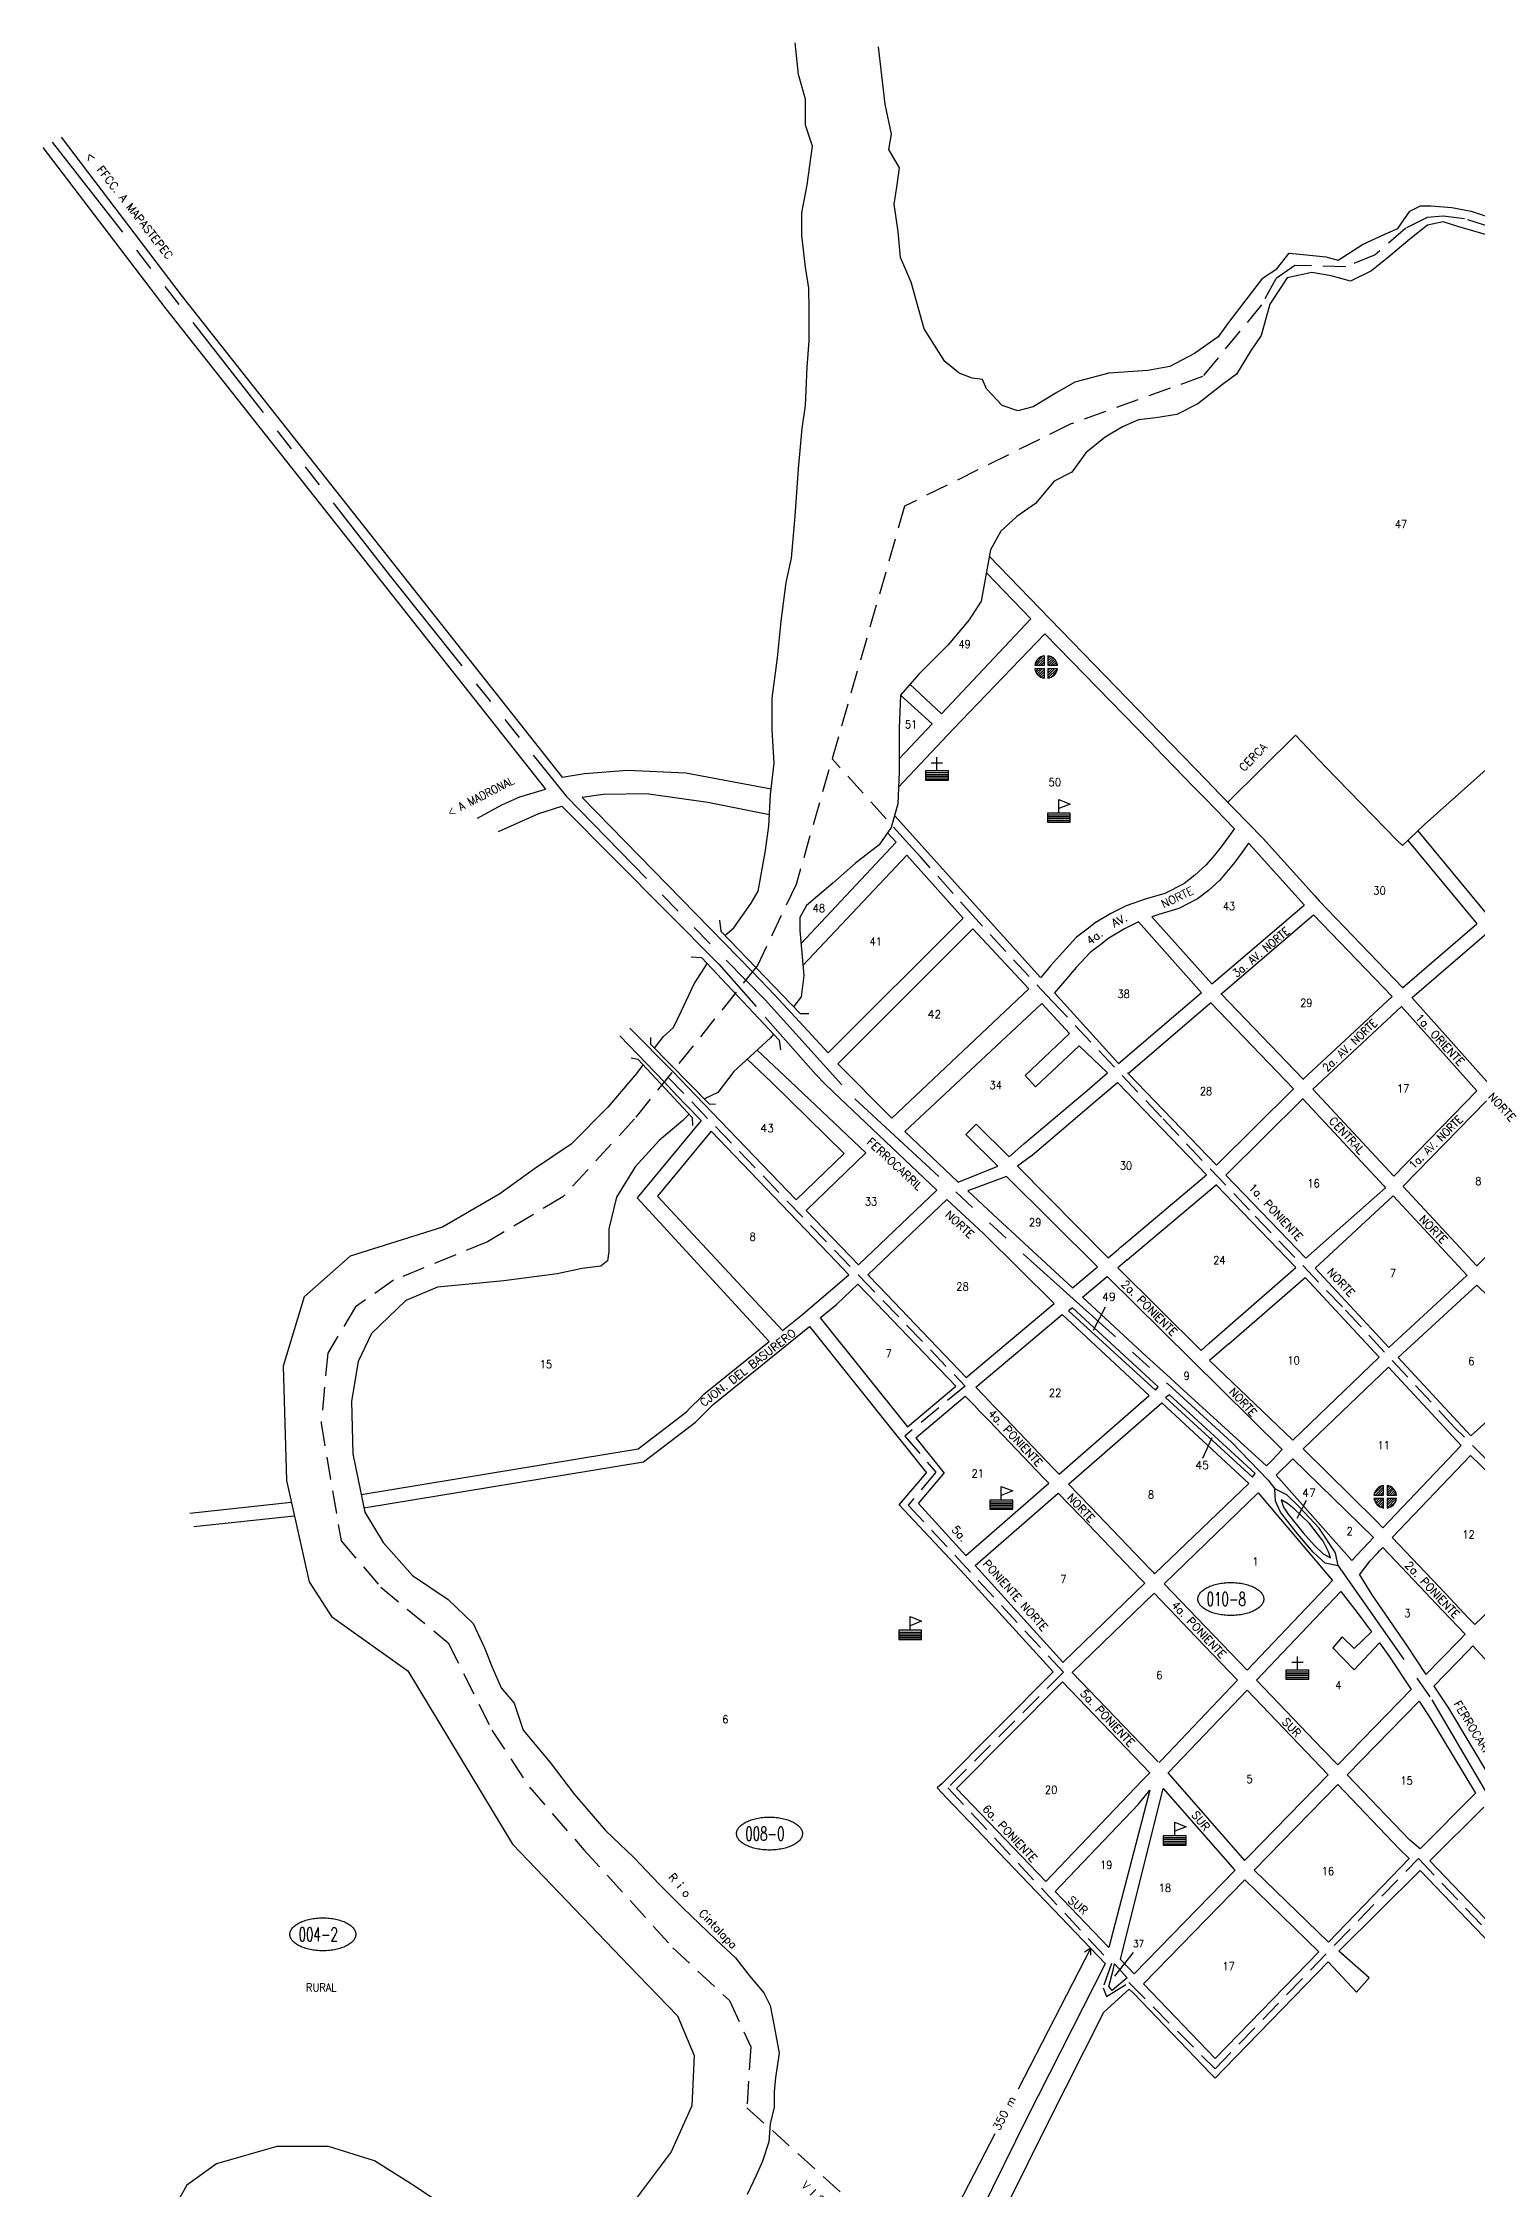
# Model space of a CAD drawing. Extents: x 532014 to 534569, y 1687656 to 1690473.
# Drawn here: x 532017 to 533271, y 1688595 to 1690473 of the extents above; entities that cross this region are included whole.
import ezdxf

# ---------------------------------------------------------------- set-up
doc = ezdxf.new("R2010")
doc.units = 0
doc.header["$LTSCALE"] = 80
doc.header["$MEASUREMENT"] = 0
doc.linetypes.add('HIDDEN', pattern=[0.375, 0.25, -0.125])
doc.linetypes.add('PHANTOM', pattern=[2.5, 1.25, -0.25, 0.25, -0.25, 0.25, -0.25])
doc.layers.get('0').update_dxf_attribs({"linetype": 'CONTINUOUS'})
for name, color, linetype in [('4', 9, 'HIDDEN'), ('6', 10, 'CONTINUOUS'), ('9', 5, 'CONTINUOUS'), ('A', 3, 'CONTINUOUS'), ('C', 1, 'CONTINUOUS'), ('D', 6, 'CONTINUOUS'), ('F', 15, 'CONTINUOUS'), ('M', 10, 'CONTINUOUS')]:
    doc.layers.add(name, color=color, linetype=linetype)
doc.styles.add('ROMANS', font='ROMANS', dxfattribs={"height": 7})

# ---------------------------------------------------------------- blocks, each defined once
blk = doc.blocks.new('ELL')
blk.add_circle((0, 0), 1)
blk = doc.blocks.new('ESC')
for p, q in [((0, -2), (0, 10)), ((0, 10), (10, 6)), ((10, 6), (0, 2)), ((-10, -3.5), (10, -3.5)), ((-10, -5), (10, -5)), ((-10, -6.5), (10, -6.5)), ((-10, -8), (10, -8)), ((-10, -9.5), (10, -9.5))]:
    blk.add_line(p, q)
blk.add_lwpolyline([(-10, -2), (-10, -10), (10, -10), (10, -2)], close=True)
blk = doc.blocks.new('SME')
for p, q in [((-9.88686, 1.5), (-1.498153, 1.506218)), ((-9.650157, 2.621921), (-2.621921, 9.650157)), ((-8.64984, 1.500917), (-1.499727, 8.65103)), ((-6.526947, 1.50249), (-1.49926, 6.530177)), ((-4.404053, 1.504064), (-1.498793, 4.409324)), ((-2.281159, 1.505637), (-1.498325, 2.288471)), ((-1.498153, 1.506218), (-1.5, 9.88686)), ((1.5, 9.88686), (1.524648, 1.506218)), ((1.507269, 7.415385), (3.47039, 9.378507)), ((1.513489, 5.300286), (4.919461, 8.706257)), ((1.51971, 3.185186), (6.189124, 7.8546)), ((1.524648, 1.506218), (9.88686, 1.5)), ((1.961737, 1.505893), (7.295316, 6.839471)), ((4.081481, 1.504317), (8.241248, 5.664083)), ((6.201226, 1.50274), (9.018655, 4.32017)), ((8.32097, 1.501164), (9.604462, 2.784657)), ((-1.498153, -1.433517), (-9.88686, -1.5)), ((-9.835546, -1.806109), (-9.526582, -1.497145)), ((-9.378507, -3.47039), (-7.388315, -1.480198)), ((-8.706257, -4.919461), (-5.250048, -1.463252)), ((-7.8546, -6.189124), (-3.111781, -1.446305)), ((-6.839471, -7.295316), (-1.498267, -1.954111)), ((-5.664083, -8.241248), (-1.49873, -4.075895)), ((-4.32017, -9.018655), (-1.499194, -6.197679)), ((-2.784656, -9.604462), (-1.499657, -8.319463)), ((-1.5, -9.88686), (-1.498153, -1.433517)), ((1.524648, -1.433517), (1.5, -9.88686)), ((1.500949, -9.561497), (9.565005, -1.497441)), ((1.507152, -7.433974), (7.460417, -1.480709)), ((1.513356, -5.30645), (5.355829, -1.463976)), ((1.519559, -3.178927), (3.251241, -1.447244)), ((9.88686, -1.5), (1.524648, -1.433517)), ((4.033158, -9.150609), (9.150609, -4.033158))]:
    blk.add_line(p, q)
for start, end in [(98.626927, 171.373073), (8.626927, 81.373073), (188.626927, 261.373073), (278.626927, 351.373073)]:
    blk.add_arc((0, 0), 10, start, end)
blk = doc.blocks.new('IGL')
for p, q in [((-5, 5), (5, 5)), ((0, -2), (0, 10)), ((-10, -3.5), (10, -3.5)), ((-10, -5), (10, -5)), ((-10, -6.5), (10, -6.5)), ((-10, -8), (10, -8)), ((-10, -9.5), (10, -9.5))]:
    blk.add_line(p, q)
blk.add_lwpolyline([(-10, -2), (-10, -10), (10, -10), (10, -2)], close=True)

msp = doc.modelspace()

# ---------------------------------------------------------------- linework, layer by layer
at = {"layer": '4', "color": 9, "linetype": 'HIDDEN'}
for points in [[(533282.428557, 1690311.639897), (533260.266696, 1690318.642913), (533241.604076, 1690320.977251), (533227.607111, 1690319.810082), (533208.944491, 1690310.472727), (533182.116975, 1690287.12934), (533156.455873, 1690276.624816), (533112.13215, 1690277.791985), (533095.359292, 1690266.329252), (533082.967443, 1690243.566037), (533082.967443, 1690243.566037), (533031.237084, 1690180.647202), (532915.452516, 1690138.995928), (532770.721813, 1690067.263175), (532675.778461, 1689736.366936), (532642.156966, 1689665.582006), (532534.477319, 1689531.372344), (532471.953647, 1689463.110533), (532405.956443, 1689423.773218), (532323.7494, 1689390.220804), (532290.596929, 1689366.939209), (532266.282169, 1689326.44491), (532260.492937, 1689265.124978), (532277.860621, 1689162.153777), (532312.595989, 1689121.659479), (532371.646117, 1689073.066326), (532409.855028, 1688996.705661), (532442.875622, 1688946.335751), (532490.347286, 1688891.957697), (532567.922953, 1688806.341188), (532617.710317, 1688760.061994), (532636.235845, 1688719.567703), (532632.762313, 1688666.346631), (532795.44, 1688519.88)], [(533656.547979, 1688817.690771), (533480.735715, 1689009.601295), (533382.764207, 1689121.205156), (533345.082858, 1689167.958124), (533251.633112, 1689261.464062), (533153.648146, 1689366.956921), (533072.256432, 1689451.413897), (532995.386479, 1689532.854552), (532900.122818, 1689633.938498), (532832.992747, 1689706.195587), (532784.796809, 1689760.388412), (532774.517697, 1689771.55567), (532707.327464, 1689846.321411)]]:
    msp.add_lwpolyline(points, dxfattribs=at)
at = {"layer": '4', "linetype": 'HIDDEN'}
msp.add_lwpolyline([(532563.729802, 1689567.832028), (532730.935872, 1689394.158551), (532823.65373, 1689297.620192), (532770.899841, 1689253.883544), (532798.030413, 1689222.212178), (532773.914349, 1689193.557132), (532909.567207, 1689047.265585), (532808.581191, 1688946.218846), (532951.779635, 1688792.385424), (532944.244659, 1688771.27118), (532947.258649, 1688763.730379), (532966.849586, 1688775.795661), (533042.199345, 1688700.387647), (533220.024775, 1688884.383201), (533336.063403, 1688762.222219), (533346.192761, 1688709.232264), (533498.280737, 1688832.842109), (533501.743499, 1688835.990924), (533577.060199, 1688757.302648), (533656.547979, 1688817.690771)], dxfattribs=at)
at = {"layer": '6'}
for p, q in [((532017.183456, 1690381.195893), (532124.716, 1690239.819)), ((532032.983615, 1690390.155833), (532138.943, 1690250.847)), ((532138.943, 1690250.847), (532470.971, 1689830.412)), ((532124.716, 1690239.819), (532456.60342, 1689819.757604)), ((532470.971, 1689830.412), (532471.388784, 1689829.991485)), ((532485.06, 1689830.75), (532485.06, 1689830.75)), ((532528.38, 1689836.13), (532528.38, 1689836.13)), ((532579.44, 1689833.75), (532579.44, 1689833.75)), ((532488.753493, 1689812.513303), (532637.753411, 1689660.093507)), ((532501.25, 1689815), (532501.25, 1689815)), ((532471.051285, 1689804.791953), (532608.389, 1689666.556))]:
    msp.add_line(p, q, dxfattribs=at)
at = {"layer": '6', "color": 10}
for p, q in [((532579.44, 1689833.75), (532528.38, 1689836.13)), ((532654.000567, 1689819.830003), (532579.44, 1689833.75)), ((532547.06, 1689815.75), (532598.69, 1689808.5)), ((532598.69, 1689808.5), (532598.69, 1689808.5)), ((532598.69, 1689808.5), (532652.49515, 1689797.593551))]:
    msp.add_line(p, q, dxfattribs=at)
at = {"layer": '6', "color": 10, "linetype": 'CONTINUOUS'}
for p, q in [((532560.400271, 1689563.68217), (532521.583377, 1689604.095239)), ((532567.843307, 1689572.959014), (532530.450879, 1689610.671004))]:
    msp.add_line(p, q, dxfattribs=at)
for points in [[(532528.38, 1689836.13), (532490.678658, 1689833.105125), (532471.388784, 1689829.991485)], [(532397.155664, 1689794.438167), (532418.595833, 1689806.124059), (532434.188687, 1689812.940835), (532456.60342, 1689819.757604)], [(532547.06, 1689815.75), (532507.153897, 1689814.968559), (532488.753493, 1689812.513303)], [(532415.672176, 1689782.752268), (532450.765983, 1689798.448913), (532471.051285, 1689804.791953)]]:
    msp.add_lwpolyline(points, dxfattribs=at)
at = {"layer": '9', "linetype": 'CONTINUOUS'}
for points in [[(532685.551534, 1690348.412185), (532690.220295, 1690382.092642), (532684.0919, 1690400.491124), (532684.0919, 1690423.489227), (532677.963504, 1690444.954122), (532674.899307, 1690472.551845)], [(532621.285165, 1689698.459152), (532636.606153, 1689719.919038), (532642.734548, 1689730.648981), (532648.862944, 1689764.37166), (532651.927141, 1689787.364395), (532653.45924, 1689814.955678), (532656.523438, 1689842.54696), (532654.991339, 1689871.671092), (532654.991339, 1689899.262374), (532659.587635, 1689934.517902), (532662.651833, 1689966.707731), (532667.248129, 1690000.43041), (532671.844426, 1690021.890296), (532674.908624, 1690058.678673), (532677.972821, 1690100.065596), (532681.037019, 1690135.321124), (532684.101216, 1690155.248161), (532685.633315, 1690188.97084), (532687.165414, 1690211.963575), (532687.165414, 1690239.554858), (532687.083633, 1690257.952982), (532684.019435, 1690276.351464), (532680.955238, 1690303.949187), (532680.955238, 1690323.880876), (532685.551534, 1690348.412185)], [(533083.692928, 1690266.852676), (533096.213023, 1690274.825771), (533106.937715, 1690288.624632), (533122.258703, 1690287.091426), (533139.11179, 1690285.558219), (533149.836482, 1690282.491805), (533171.285865, 1690296.290667), (533191.20315, 1690305.489908), (533201.927841, 1690310.089528), (533212.652533, 1690325.421596), (533221.845126, 1690330.021217), (533231.037719, 1690330.021217), (533249.422905, 1690328.48801), (533266.275992, 1690325.421596), (533280.064881, 1690320.821976)], [(533287.716058, 1690302.395227), (533255.541983, 1690311.592321), (533241.753094, 1690316.190868), (533227.964204, 1690313.12517), (533212.643216, 1690300.862378), (533194.25803, 1690285.533888), (533178.937042, 1690273.271096), (533160.551857, 1690264.074002), (533143.69877, 1690268.672549), (533126.845683, 1690271.738247), (533105.396299, 1690267.1397), (533090.075311, 1690244.146964), (533082.414817, 1690216.555682), (533073.25121, 1690202.772564), (533060.994419, 1690182.840875), (533048.737629, 1690173.641634), (533027.288245, 1690156.776359), (533008.90306, 1690147.577118), (532990.517874, 1690144.510704), (532975.196886, 1690142.977497), (532961.407996, 1690136.84467), (532946.087008, 1690127.645429), (532929.233921, 1690113.846567), (532916.977131, 1690096.981292), (532901.656142, 1690089.315258)], [(532901.656142, 1690089.315258), (532885.114033, 1690069.711434), (532868.904188, 1690058.141638), (532855.010043, 1690045.414859), (532845.747276, 1690029.217137), (532837.642353, 1689984.094928), (532827.221742, 1689967.897207), (532808.696219, 1689945.91459), (532783.223607, 1689920.461032), (532767.013774, 1689901.949358), (532765.855929, 1689873.024864), (532765.855929, 1689834.844526), (532764.698073, 1689807.077008), (532758.908851, 1689786.251375), (532748.48824, 1689771.210636), (532727.647017, 1689755.012915), (532707.963638, 1689737.658217), (532684.806726, 1689717.98956), (532679.017493, 1689707.57674), (532679.017493, 1689696.006943), (532682.491038, 1689656.669629), (532680.175337, 1689638.157955), (532673.605279, 1689629.309279)], [(532613.468447, 1689691.808158), (532621.285165, 1689698.459152)], [(532586.747206, 1689649.547528), (532598.343453, 1689667.442716)], [(532552.028502, 1689593.295903), (532559.74707, 1689603.395319), (532568.747116, 1689611.274964), (532575.49715, 1689625.908591), (532586.747206, 1689649.547528)], [(532655.978835, 1689605.569656), (532653.544892, 1689602.291577), (532642.801834, 1689592.386247), (532621.304021, 1689572.728239), (532607.489091, 1689554.322104), (532595.665482, 1689548.756077)], [(532582.227514, 1689535.32816), (532576.804632, 1689529.909333), (532555.963409, 1689512.554636), (532535.122186, 1689489.415036), (532518.912341, 1689462.804501), (532511.965274, 1689435.036984), (532511.965274, 1689415.368327), (532510.80743, 1689407.269466), (532505.018196, 1689402.641547), (532488.808363, 1689400.327588), (532466.809295, 1689395.699669), (532420.231668, 1689389.772765), (532362.339377, 1689383.98787), (532334.551087, 1689372.418074), (532304.447097, 1689343.493573), (532292.868641, 1689319.196998), (532287.079408, 1689284.487602), (532288.237264, 1689238.20841), (532298.657875, 1689187.3013), (532314.867709, 1689160.690765), (532340.340309, 1689131.766271), (532371.602144, 1689110.940631), (532393.296439, 1689090.006109)], [(532393.296439, 1689090.006109), (532403.42149, 1689068.6185), (532410.171524, 1689051.733545), (532418.046564, 1689033.722927), (532429.29662, 1689020.214964), (532437.148368, 1688996.603936), (532460.773487, 1688968.462345), (532482.148595, 1688940.320754), (532509.148731, 1688908.802172), (532533.898855, 1688885.163236), (532556.398969, 1688861.524299), (532576.649071, 1688841.262354), (532605.899218, 1688813.120763), (532622.774303, 1688797.361472), (532635.149365, 1688781.602181), (532647.524428, 1688766.968554), (532653.21752, 1688755.765588), (532656.592537, 1688737.75497), (532661.09256, 1688714.116034), (532657.717543, 1688692.728424), (532656.592537, 1688680.346124), (532656.592537, 1688666.838161), (532653.21752, 1688652.204533), (532652.092515, 1688636.445242), (532646.467486, 1688619.560288), (532640.842458, 1688607.177988), (532632.967418, 1688590.293033)]]:
    msp.add_lwpolyline(points, dxfattribs=at)
at = {"layer": '9', "color": 5, "linetype": 'CONTINUOUS'}
for points in [[(533083.692928, 1690266.852676), (533053.923062, 1690228.026911), (533044.823218, 1690215.523972), (533024.348554, 1690200.747775), (533002.736413, 1690189.381471), (532983.399225, 1690185.971578), (532949.274789, 1690183.698313), (532919.70028, 1690175.741903), (532903.775532, 1690166.648858), (532883.300879, 1690154.145919), (532869.651096, 1690150.736025), (532856.001323, 1690155.282548), (532842.351551, 1690170.058751), (532838.939099, 1690178.015161), (532829.839255, 1690179.15179), (532818.464447, 1690183.698313), (532805.95215, 1690193.927994), (532787.75245, 1690222.343759), (532776.37763, 1690263.262464), (532767.277786, 1690284.858442), (532765.002822, 1690307.591055), (532761.590382, 1690331.460305), (532763.865346, 1690346.236502), (532766.140298, 1690363.285957), (532757.040454, 1690379.19879), (532759.315418, 1690392.838358), (532753.628014, 1690418.980865), (532747.940598, 1690468.992609)], [(532536.40504, 1689571.127531), (532511.342488, 1689541.505938), (532479.171991, 1689509.359489), (532447.001482, 1689487.613362), (532416.723367, 1689465.867242), (532366.575221, 1689436.557244), (532285.948618, 1689411.119591), (532245.612821, 1689375.612247), (532227.289854, 1689314.977022), (532230.120438, 1689215.037903), (532249.934516, 1689126.412644), (532269.493519, 1689096.067102), (532336.218112, 1689048.442322), (532427.726129, 1688896.995509), (532529.719429, 1688790.316004), (532572.241795, 1688746.673692), (532586.647445, 1688712.126008), (532584.726695, 1688667.981737), (532566.479546, 1688627.676106), (532529.985249, 1688578.733547)], [(532542.022933, 1689578.884433), (532536.40504, 1689571.127531)], [(532379.206191, 1688572.9756), (532341.751524, 1688597.926709), (532307.177988, 1688619.998838), (532266.84218, 1688632.474393), (532221.704504, 1688632.474393), (532168.883819, 1688617.119865), (532143.054752, 1688598.53886), (532126.728364, 1688569.749117)]]:
    msp.add_lwpolyline(points, dxfattribs=at)
at = {"layer": 'C', "color": 1, "linetype": 'CONTINUOUS'}
msp.add_line((532935.84932, 1689346.635473), (532946.374869, 1689366.924413), dxfattribs=at)
at = {"layer": 'C', "color": 1}
msp.add_line((532954.5, 1688781.38), (532970.81, 1688802.25), dxfattribs=at)
at = {"layer": 'C', "linetype": 'CONTINUOUS'}
for points in [[(533031.667815, 1689234.490869), (533039.600952, 1689252.722559)], [(533121.975577, 1689197.483539), (533113.847878, 1689181.687729)]]:
    msp.add_lwpolyline(points, dxfattribs=at)
at = {"layer": 'D', "color": 14, "linetype": 'CONTINUOUS'}
for p, q in [((532870.22744, 1688682.935088), (532933.46979, 1688805.768699)), ((532933.46979, 1688805.768699), (532928.17007, 1688802.330272)), ((532933.465409, 1688799.860374), (532933.46979, 1688805.768699)), ((532788.983994, 1688525.647219), (532849.891274, 1688643.910192))]:
    msp.add_line(p, q, dxfattribs=at)
at = {"layer": 'F'}
for p, q in [((532842.029593, 1690008.519829), (532842.459814, 1690008.987223)), ((532842.459814, 1690008.987223), (532881.194, 1689968.65)), ((532802.958, 1689885.771), (532881.194, 1689968.65)), ((532897.803, 1689968.763), (533003.982, 1689859.297)), ((532813.197991, 1689872.214866), (532893.237676, 1689955.654605)), ((532893.237676, 1689955.654605), (532985.406, 1689861.213)), ((532775.438041, 1689911.569895), (532802.958, 1689885.771)), ((532767.170085, 1689902.127865), (532794.72, 1689877.045)), ((532765.305751, 1689821.650239), (532813.197991, 1689872.214866)), ((532765.855929, 1689846.309285), (532794.72, 1689877.045)), ((532985.406, 1689861.213), (532996.694, 1689849.575)), ((532996.694, 1689849.575), (532997.468, 1689848.777)), ((533005.154, 1689840.854), (533005.851, 1689840.134)), ((533023.8, 1689821.631), (533033.375, 1689811.759)), ((533033.375, 1689811.759), (533042.853, 1689801.988)), ((533034.731, 1689827.596), (533046.463, 1689815.501)), ((533046.463, 1689815.501), (533083.749, 1689777.061)), ((533042.853, 1689801.988), (533059.08102, 1689785.257059)), ((533059.032481, 1689785.307103), (533059.08102, 1689785.257059)), ((533083.905, 1689776.894), (533129.357, 1689726.327)), ((533210.790347, 1689774.965232), (533270.315, 1689703.06)), ((533219.443701, 1689783.329606), (533279.275, 1689711.055)), ((533071.392931, 1689772.563591), (533075.056, 1689768.787)), ((533074.98, 1689768.872), (533075.056, 1689768.787)), ((533075.056, 1689768.787), (533120.232, 1689718.527)), ((533075.056, 1689768.787), (533075.135, 1689768.706)), ((533040.721, 1689650.561), (533120.073, 1689718.391)), ((533120.073, 1689718.391), (533120.232, 1689718.527)), ((533129.357, 1689726.327), (533133.202, 1689722.049)), ((533133.202, 1689722.049), (533206.155, 1689646.171)), ((532975.203207, 1689703.789565), (533030.352, 1689641.698)), ((532986.94937, 1689708.104461), (533039.476, 1689649.497)), ((533048.907, 1689641.772), (533128.404, 1689709.726)), ((533128.404, 1689709.726), (533197.048, 1689638.329)), ((533206.354, 1689646.341), (533271.112, 1689702.097)), ((533270.315, 1689703.06), (533271.183, 1689702.157)), ((533271.112, 1689702.097), (533271.183, 1689702.157)), ((533214.485, 1689637.507), (533279.512, 1689693.494)), ((532608.389, 1689666.556), (532640.906953, 1689629.517123)), ((532957.808, 1689579.688), (533030.14, 1689641.517)), ((533030.14, 1689641.517), (533030.352, 1689641.698)), ((533039.476, 1689649.497), (533040.721, 1689650.561)), ((533047.608, 1689640.662), (533048.907, 1689641.772)), ((533206.155, 1689646.171), (533206.354, 1689646.341)), ((532966.165, 1689571.045), (533038.353, 1689632.75)), ((533038.353, 1689632.75), (533038.471, 1689632.851)), ((533038.471, 1689632.851), (533110.72, 1689557.705)), ((533047.477, 1689640.549), (533047.608, 1689640.662)), ((533047.608, 1689640.662), (533119.409, 1689565.982)), ((533127.727, 1689557.331), (533205.268, 1689629.552)), ((533197.048, 1689638.329), (533197.066, 1689638.311)), ((533205.258, 1689629.563), (533205.268, 1689629.552)), ((533205.268, 1689629.552), (533205.549, 1689629.814)), ((533205.268, 1689629.552), (533271.174, 1689555.842)), ((533214.354, 1689637.394), (533279.846, 1689564.146)), ((532648.88374, 1689620.431335), (532693.103728, 1689570.063505)), ((532641.935241, 1689591.593818), (532671.044, 1689564.089)), ((532923.360141, 1689595.229341), (532948.287, 1689571.549)), ((532567.843307, 1689572.959014), (532588.006802, 1689552.142778)), ((532633.055701, 1689583.474198), (532654.567, 1689563.148)), ((532930.322, 1689556.193), (532948.287, 1689571.549)), ((532957.454, 1689579.385), (532957.808, 1689579.688)), ((532965.67, 1689571.519), (532966.144, 1689571.027)), ((532966.144, 1689571.027), (532966.165, 1689571.045)), ((532966.144, 1689571.027), (533043.368, 1689490.79)), ((532560.400271, 1689563.68217), (532571.668, 1689551.848)), ((532588.006802, 1689552.142778), (532675.82229, 1689460.516767)), ((532700.968263, 1689562.020955), (532708.423652, 1689554.569367)), ((532708.423652, 1689554.569367), (532798.869219, 1689468.966406)), ((532874.968, 1689509.402), (532930.322, 1689556.193)), ((532938.094, 1689547.049), (532956.998, 1689563.209)), ((532956.998, 1689563.209), (532957.007, 1689563.216)), ((532956.998, 1689563.209), (532957.194, 1689563.021)), ((532957.194, 1689563.021), (533034.817, 1689482.37)), ((533051.69, 1689482.143), (533118.948, 1689548.964)), ((533110.72, 1689557.705), (533110.766, 1689557.75)), ((533118.854, 1689549.066), (533118.948, 1689548.964)), ((533118.948, 1689548.964), (533189.84, 1689472.851)), ((533119.409, 1689565.982), (533119.456, 1689566.026)), ((533127.635, 1689557.245), (533127.727, 1689557.331)), ((533127.635, 1689557.245), (533198.428, 1689481.237)), ((533198.432, 1689481.241), (533271.098, 1689555.764)), ((533271.098, 1689555.764), (533271.174, 1689555.842)), ((532579.997, 1689543.157), (532592.724, 1689529.878)), ((532884.193, 1689501.487), (532938.094, 1689547.049)), ((533206.601, 1689472.431), (533279.557, 1689547.25)), ((532601.696858, 1689520.515679), (532711.081, 1689406.386)), ((532771.026535, 1689520.39163), (532817.525915, 1689475.952736)), ((532872.459, 1689507.282), (532874.968, 1689509.402)), ((532880.733, 1689498.563), (532884.193, 1689501.487)), ((532962.045, 1689421.031), (533034.817, 1689482.37)), ((532965.322521, 1689408.098793), (533043.153, 1689473.702)), ((533034.817, 1689482.37), (533034.854, 1689482.331)), ((533043.153, 1689473.702), (533043.423, 1689473.93)), ((533043.153, 1689473.702), (533043.173, 1689473.681)), ((533043.173, 1689473.681), (533112.791, 1689401.272)), ((533043.368, 1689490.79), (533043.369, 1689490.792)), ((533051.687, 1689482.14), (533051.69, 1689482.143)), ((533051.687, 1689482.14), (533121.598, 1689409.427)), ((533189.84, 1689472.851), (533189.844, 1689472.854)), ((533189.84, 1689472.851), (533191.417, 1689471.158)), ((533198.428, 1689481.237), (533198.432, 1689481.241)), ((533206.601, 1689472.431), (533206.793, 1689472.224)), ((533271.254, 1689402.706), (533347.703, 1689478.658)), ((532730.299, 1689403.676), (532798.869219, 1689468.966406)), ((532738.603, 1689395.013), (532807.684115, 1689460.789525)), ((532807.684115, 1689460.789525), (532840.157, 1689430.667)), ((532835.054927, 1689459.951989), (532852.393, 1689443.869)), ((533129.916, 1689400.775), (533198.003, 1689464.055)), ((533198.003, 1689464.055), (533198.213, 1689463.828)), ((533198.213, 1689463.828), (533262.59, 1689394.401)), ((533206.793, 1689472.224), (533271.254, 1689402.706)), ((532684.65898, 1689451.296632), (532730.299092, 1689403.676087)), ((532852.393, 1689443.869), (532917.553119, 1689383.528203)), ((532840.157, 1689430.667), (532901.611617, 1689369.72255)), ((532957.744, 1689417.406), (532957.854, 1689417.498)), ((532957.854, 1689417.498), (532959.616, 1689418.983)), ((532959.616, 1689418.983), (532962.045, 1689421.031)), ((532917.553119, 1689383.528203), (532939.456003, 1689401.989959)), ((533036.96, 1689335.069), (533112.791, 1689401.272)), ((533112.791, 1689401.272), (533112.806, 1689401.256)), ((533121.598, 1689409.427), (533121.646, 1689409.472)), ((533129.816, 1689400.682), (533129.916, 1689400.775)), ((533129.816, 1689400.682), (533194.269, 1689331.332)), ((533271.167, 1689402.619), (533271.254, 1689402.706)), ((532711.471, 1689369.179), (532729.912, 1689386.738)), ((532729.885, 1689386.766), (532729.912, 1689386.738)), ((532729.912, 1689386.738), (532730.889, 1689385.718)), ((532730.889, 1689385.718), (532731.323, 1689385.266)), ((532731.323, 1689385.266), (532736.518, 1689379.845)), ((532736.518, 1689379.845), (532738.205, 1689378.085)), ((532738.603, 1689395.013), (532739.068, 1689394.528)), ((532739.068, 1689394.528), (532740.026, 1689393.528)), ((532740.026, 1689393.528), (532740.679, 1689392.847)), ((532740.679, 1689392.847), (532746.105, 1689387.185)), ((532746.105, 1689387.185), (532747.387, 1689385.847)), ((532747.387, 1689385.847), (532748.342, 1689384.851)), ((532748.342, 1689384.851), (532824.656, 1689305.226)), ((532926.424627, 1689375.312842), (532948.0166, 1689393.512715)), ((533054.178073, 1689334.587241), (533121.016, 1689392.523)), ((533121.016, 1689392.523), (533121.026, 1689392.513)), ((533121.026, 1689392.513), (533185.636, 1689322.994)), ((533194.332, 1689331.264), (533262.495, 1689394.313)), ((533202.501, 1689322.474), (533271.113, 1689385.938)), ((533262.495, 1689394.313), (533262.59, 1689394.401)), ((533271.113, 1689385.938), (533271.26, 1689385.796)), ((533271.26, 1689385.796), (533339.192, 1689319.776)), ((532696.84, 1689357.323), (532711.471, 1689369.179)), ((532738.205, 1689378.085), (532739.206, 1689377.041)), ((532739.206, 1689377.041), (532815.462, 1689297.476)), ((532824.656, 1689305.226), (532901.611617, 1689369.72255)), ((532832.976, 1689296.545), (532908.457588, 1689360.168426)), ((532926.424627, 1689375.312842), (532982.353, 1689323.521)), ((532603.332, 1689281.55), (532687.517, 1689349.768)), ((532664.080783, 1689346.22191), (532680.025, 1689359.142)), ((532687.517, 1689349.768), (532763.985, 1689254.087)), ((532696.84, 1689357.323), (532773.163, 1689261.823)), ((532595.288, 1689290.477), (532652.203518, 1689336.597396)), ((532982.353, 1689323.521), (533002.580188, 1689305.054905)), ((533110.200099, 1689250.372878), (533185.636, 1689322.994)), ((533185.636, 1689322.994), (533185.643, 1689323)), ((533194.269, 1689331.332), (533194.332, 1689331.264)), ((533202.498, 1689322.471), (533202.501, 1689322.474)), ((533202.498, 1689322.471), (533265.683, 1689254.328)), ((533119.200817, 1689242.689368), (533193.803, 1689314.199)), ((533193.803, 1689314.199), (533193.807, 1689314.202)), ((533193.803, 1689314.199), (533257.393, 1689245.621)), ((533265.824, 1689254.176), (533339.192, 1689319.776)), ((532592.162, 1689287.348), (532595.288, 1689290.477)), ((532773.163, 1689261.823), (532815.462, 1689297.476)), ((532780.658, 1689252.446), (532823.782, 1689288.795)), ((532823.782, 1689288.795), (532831.154, 1689281.104)), ((532832.976, 1689296.545), (532839.936, 1689289.283)), ((532839.936, 1689289.283), (532840.232, 1689288.974)), ((532840.232, 1689288.974), (532844.077, 1689284.963)), ((532844.077, 1689284.963), (532848.537, 1689280.309)), ((532905.799, 1689220.562), (532984.684282, 1689289.431237)), ((533011.499767, 1689296.911916), (533087.140859, 1689227.856567)), ((532537.602, 1689242.694), (532579.89, 1689275.063)), ((532542.515, 1689231.342), (532587.816, 1689266.019)), ((532579.89, 1689275.063), (532583.025, 1689278.202)), ((532587.816, 1689266.019), (532597.251, 1689275.463)), ((532597.251, 1689275.463), (532603.332, 1689281.55)), ((532831.154, 1689281.104), (532831.718, 1689280.515)), ((532831.718, 1689280.515), (532836.234, 1689275.803)), ((532836.234, 1689275.803), (532840.022, 1689271.85)), ((532840.022, 1689271.85), (532844.577, 1689267.098)), ((532844.577, 1689267.098), (532892.13, 1689217.482)), ((532848.537, 1689280.309), (532852.42, 1689276.257)), ((532852.42, 1689276.257), (532901.081, 1689225.485)), ((532914.111, 1689211.889), (532995.787597, 1689282.990309)), ((532995.787597, 1689282.990309), (533071.801065, 1689212.394293)), ((532780.658, 1689252.446), (532805.458877, 1689221.413856)), ((532295.501801, 1689202.719457), (532537.602, 1689242.694)), ((532297.910024, 1689190.954727), (532542.515, 1689231.342)), ((532771.479, 1689244.709), (532789.886, 1689221.678)), ((533087.140859, 1689227.856567), (533092.293, 1689232.833)), ((533119.200817, 1689242.689368), (533182.949, 1689180.076)), ((533188.957, 1689173.745), (533257.064, 1689245.275)), ((533197.227, 1689165.029), (533265.568, 1689236.804)), ((533257.064, 1689245.275), (533257.393, 1689245.621)), ((533265.568, 1689236.804), (533265.66, 1689236.902)), ((533265.66, 1689236.902), (533341.458, 1689163.069)), ((532766.058192, 1689193.848635), (532789.886, 1689221.678)), ((532782.802, 1689194.954), (532805.459, 1689221.414)), ((532824.287, 1689149.4), (532896.75, 1689212.662)), ((532892.13, 1689217.482), (532896.75, 1689212.662)), ((532901.081, 1689225.485), (532905.799, 1689220.562)), ((532989.343, 1689133.394), (533071.801065, 1689212.394293)), ((532145.752094, 1689186.574292), (532234.395886, 1689195.914497)), ((532782.802, 1689194.954), (532824.287, 1689149.4)), ((532832.369, 1689140.526), (532905.062, 1689203.989)), ((532933.165, 1689192.009), (532985.145, 1689137.773)), ((532997.646, 1689124.73), (533079.873299, 1689204.326177)), ((533079.873299, 1689204.326177), (533144.85591, 1689127.427911)), ((532149.141521, 1689174.864753), (532237.031514, 1689184.125748)), ((532924.783, 1689183.412), (532976.334, 1689129.624)), ((533182.949, 1689180.076), (533188.957, 1689173.745)), ((533161.696082, 1689145.11386), (533180.671, 1689165.043)), ((533184.672, 1689151.843), (533186.161, 1689153.407)), ((533186.161, 1689153.407), (533188.942, 1689156.327)), ((533188.942, 1689156.327), (533226.604, 1689116.638)), ((533197.227, 1689165.029), (533243.72, 1689116.034)), ((532832.369, 1689140.526), (532909.2, 1689056.16)), ((532985.145, 1689137.773), (532987.693, 1689135.116)), ((532987.693, 1689135.116), (532989.343, 1689133.394)), ((533168.66779, 1689132.38548), (533177.884, 1689144.714)), ((533177.884, 1689144.714), (533184.021, 1689151.159)), ((533184.021, 1689151.159), (533184.672, 1689151.843)), ((532823.327, 1689132.632), (532900.651, 1689047.726)), ((532909.285, 1689056.066), (532980.712, 1689125.057)), ((532917.374, 1689047.195), (532989.015, 1689116.393)), ((532976.334, 1689129.624), (532979.23, 1689126.603)), ((532979.23, 1689126.603), (532980.712, 1689125.057)), ((532989.015, 1689116.393), (532994.419, 1689110.754)), ((533070.204, 1689049.024), (533144.85591, 1689127.427911)), ((533078.516, 1689040.351), (533152.320057, 1689117.864091)), ((533152.320057, 1689117.864091), (533166.558, 1689099.621)), ((533168.66779, 1689132.38548), (533179.43076, 1689114.904567)), ((533243.72, 1689116.034), (533264.232, 1689094.417)), ((532994.419, 1689110.754), (533008.995, 1689095.546)), ((533166.558, 1689099.621), (533178.976864, 1689082.569978)), ((533179.43076, 1689114.904567), (533209.694, 1689070.969)), ((533235.394, 1689107.374), (533260.921, 1689080.473)), ((533008.995, 1689095.546), (533019.077, 1689085.027)), ((533019.077, 1689085.027), (533061.920767, 1689040.323756)), ((533255.335, 1689074.745), (533260.921, 1689080.473)), ((533264.232, 1689094.417), (533269.305, 1689089.072)), ((533186.01769, 1689072.902967), (533194.907, 1689060.698)), ((533194.907, 1689060.698), (533213.803377, 1689032.152219)), ((533209.694, 1689070.969), (533226.660737, 1689045.338062)), ((533226.660737, 1689045.338062), (533255.104, 1689074.508)), ((533233.437907, 1689035.100075), (533263.532, 1689065.963)), ((533255.104, 1689074.508), (533255.335, 1689074.745)), ((533263.532, 1689065.963), (533267.797869, 1689070.331549)), ((532803.604, 1688949.94), (532900.729, 1689047.639)), ((532900.651, 1689047.726), (532900.729, 1689047.639)), ((532909.2, 1689056.16), (532909.285, 1689056.066)), ((532917.17, 1689047.408), (532917.374, 1689047.195)), ((532917.369, 1689047.19), (532917.374, 1689047.195)), ((532917.374, 1689047.195), (532992.578, 1688968.89)), ((533062.902, 1689056.643), (533070.204, 1689049.024)), ((532816.241, 1688945.63), (532908.819, 1689038.756)), ((532908.831, 1689038.767), (532985.052091, 1688959.401001)), ((532995.448, 1688970.51), (533061.921, 1689040.324)), ((533001.565, 1688959.532), (533070.233, 1689031.651)), ((533070.233, 1689031.651), (533141.157, 1688957.65)), ((533078.516, 1689040.351), (533136.315, 1688980.044)), ((533149.539, 1688966.246), (533213.803377, 1689032.152219)), ((533157.847, 1688957.578), (533220.580571, 1689021.914264)), ((533220.580571, 1689021.914264), (533231.016, 1689006.15)), ((533233.437907, 1689035.100075), (533246.239, 1689015.762)), ((533231.016, 1689006.15), (533269.861113, 1688941.581464)), ((533246.239, 1689015.762), (533282.910809, 1688954.807196)), ((532993.244, 1688968.195), (532995.448, 1688970.51)), ((533136.315, 1688980.044), (533149.539, 1688966.246)), ((532894.195, 1688864.168), (532978.48, 1688952.689)), ((532978.48, 1688952.689), (532979.806, 1688954.081)), ((533001.138, 1688959.084), (533001.565, 1688959.532)), ((533001.138, 1688959.084), (533067.846, 1688882.674)), ((533071.741, 1688886.461), (533141.157, 1688957.65)), ((533076.561166, 1688874.214839), (533149.465, 1688948.981)), ((533149.465, 1688948.981), (533203.534, 1688892.567)), ((533157.847, 1688957.578), (533212.707, 1688900.339)), ((532799.110071, 1688946.176239), (532807.778, 1688937.117)), ((532807.778, 1688937.117), (532885.912, 1688855.467)), ((532816.241, 1688945.63), (532894.195, 1688864.168)), ((532902.501, 1688855.488), (532975.222, 1688931.864)), ((532996.922329, 1688945.666278), (533059.133, 1688874.409)), ((533230.063, 1688882.229), (533277.321622, 1688929.18057)), ((532971.367, 1688783.523), (533059.537, 1688873.945)), ((533059.133, 1688874.409), (533059.573, 1688873.981)), ((533059.537, 1688873.945), (533059.573, 1688873.981)), ((533067.846, 1688882.674), (533067.95, 1688882.573)), ((533067.942, 1688882.564), (533067.95, 1688882.573)), ((533067.95, 1688882.573), (533071.741, 1688886.461)), ((533076.561, 1688874.215), (533141.443, 1688811.242)), ((533150.550091, 1688803.232342), (533221.549, 1688873.77)), ((533221.549, 1688873.77), (533328.511623, 1688762.166702)), ((533230.063, 1688882.229), (533324.479824, 1688783.71554)), ((532902.501, 1688855.488), (532949.359, 1688806.521)), ((532979.669, 1688774.847), (533067.455, 1688864.876)), ((533067.455, 1688864.876), (533068.184, 1688865.624)), ((533068.184, 1688865.624), (533133.001, 1688802.713)), ((532894.217, 1688846.788), (532946.413, 1688792.243)), ((533042.324, 1688709.373), (533133.074, 1688802.641)), ((533133.001, 1688802.713), (533133.074, 1688802.641)), ((533141.443, 1688811.242), (533141.515, 1688811.172)), ((532878.322, 1688657.967), (532946.290807, 1688792.370692)), ((532959.439, 1688795.988), (532971.367, 1688783.523)), ((533050.626, 1688700.698), (533141.265763, 1688793.852133)), ((532971.286, 1688766.251), (533037.953, 1688696.584)), ((532979.669, 1688774.847), (533042.324, 1688709.373)), ((532894.418, 1688649.91), (532945.048167, 1688750.02651)), ((533042.392124, 1688692.235745), (533050.626, 1688700.698)), ((532806.650595, 1688513.312754), (532878.322, 1688657.967)), ((532823.019658, 1688505.805744), (532894.418, 1688649.91))]:
    msp.add_line(p, q, dxfattribs=at)
at = {"layer": 'F', "color": 15, "linetype": 'CONTINUOUS'}
for p, q in [((533112.701344, 1689867.053654), (533053.254585, 1689808.499216)), ((533138.55186, 1689839.557536), (533112.701344, 1689867.053654)), ((533201.44, 1689774.88), (533138.55186, 1689839.557536)), ((533225.31, 1689789), (533279.44, 1689837)), ((532761.852001, 1689796.838801), (532835.574681, 1689714.797622)), ((532680.025114, 1689684.595804), (532763.280761, 1689773.291465)), ((532763.280761, 1689773.291465), (532755.722047, 1689781.651655)), ((533225.31, 1689789), (533206.042831, 1689770.37626)), ((532681.705661, 1689665.563885), (532772.747827, 1689762.108821)), ((532772.747827, 1689762.108821), (532821.804407, 1689707.055795)), ((532821.804407, 1689707.055795), (532703.973693, 1689588.994071)), ((532712.261592, 1689579.527012), (532830.410822, 1689697.593559)), ((532830.410822, 1689697.593559), (532879.46742, 1689645.121149)), ((532889.554182, 1689655.131812), (532835.574681, 1689714.797622)), ((532657.206253, 1689639.583683), (532637.753411, 1689660.093507)), ((532879.46742, 1689645.121149), (532759.621026, 1689531.895851)), ((532957.808, 1689579.688), (532901.768277, 1689641.631059)), ((532703.973693, 1689588.994071), (532657.206253, 1689639.583683)), ((532890.655751, 1689632.218083), (532771.026535, 1689520.39163)), ((532914.98697, 1689605.90551), (532890.655751, 1689632.218083)), ((532876.024853, 1689569.423237), (532914.98697, 1689605.90551)), ((532548.486607, 1689602.469026), (532548.57403, 1689596.834934)), ((532548.57403, 1689596.834934), (532599.823599, 1689544.510773)), ((532923.360141, 1689595.229341), (532885.218435, 1689559.27766)), ((532531.463277, 1689584.635332), (532537.557057, 1689583.72261)), ((532537.557057, 1689583.72261), (532584.821426, 1689532.518005)), ((532759.621026, 1689531.895851), (532712.261592, 1689579.527012)), ((532885.218435, 1689559.27766), (532876.024853, 1689569.423237)), ((532654.567, 1689563.148), (532717.907075, 1689500.95787)), ((532671.044, 1689564.089), (532736.882798, 1689501.561094)), ((532592.724, 1689529.878), (532536.846888, 1689462.389701)), ((532584.821426, 1689532.518005), (532585.278968, 1689525.646958)), ((532599.823599, 1689544.510773), (532605.491096, 1689544.177644)), ((532601.696858, 1689520.515679), (532554.545438, 1689463.593493)), ((532833.355717, 1689526.846533), (532824.386333, 1689517.811181)), ((532824.386333, 1689517.811181), (532852.153962, 1689489.860785)), ((532862.227022, 1689498.210409), (532833.355717, 1689526.846533)), ((532717.907075, 1689500.95787), (532675.82229, 1689460.516767)), ((532736.882798, 1689501.561094), (532684.65898, 1689451.296632)), ((532872.459, 1689507.282), (532862.227022, 1689498.210409)), ((532880.733, 1689498.563), (532869.499604, 1689489.839906)), ((532817.525915, 1689475.952736), (532852.153962, 1689489.860785)), ((532859.80108, 1689480.869299), (532826.121644, 1689468.373094)), ((532859.80108, 1689480.869299), (532939.456003, 1689401.989959)), ((532869.499604, 1689489.839906), (532948.619395, 1689409.879642)), ((532536.846888, 1689462.389701), (532652.203518, 1689336.597396)), ((532554.545438, 1689463.593493), (532664.080783, 1689346.22191)), ((532826.121644, 1689468.373094), (532835.054927, 1689459.951989)), ((532948.619395, 1689409.879642), (532957.744, 1689417.406)), ((532965.322462, 1689408.098854), (532957.214676, 1689401.068471)), ((532957.214676, 1689401.068471), (533029.943014, 1689328.817524)), ((532948.0166, 1689393.512715), (533021.056136, 1689321.184349)), ((532984.684282, 1689289.431237), (532908.457588, 1689360.168426)), ((533029.943014, 1689328.817524), (533036.96, 1689335.069)), ((533054.178073, 1689334.587241), (533037.238233, 1689320.020069)), ((533011.499767, 1689296.911916), (533002.580188, 1689305.054905)), ((533021.056136, 1689321.184349), (533100.814479, 1689242.202596)), ((533037.238233, 1689320.020069), (533110.200099, 1689250.372878)), ((532592.162, 1689287.348), (532583.025, 1689278.202)), ((533110.119656, 1689233.943399), (533095.800959, 1689219.538267)), ((533180.671, 1689165.043), (533110.119656, 1689233.943399)), ((533095.800959, 1689219.538267), (533161.696082, 1689145.11386)), ((533105.483511, 1689194.814306), (533100.080303, 1689198.101542)), ((533100.080303, 1689198.101542), (533102.064454, 1689191.796404)), ((533102.064454, 1689191.796404), (533106.031714, 1689185.511657)), ((533111.554301, 1689190.094053), (533105.483511, 1689194.814306)), ((533106.031714, 1689185.511657), (533119.159853, 1689169.19018)), ((533124.862162, 1689177.347184), (533111.554301, 1689190.094053)), ((533136.77333, 1689161.9095), (533124.862162, 1689177.347184)), ((533119.159853, 1689169.19018), (533129.201578, 1689158.188387)), ((533129.201578, 1689158.188387), (533136.64308, 1689151.004516)), ((533141.528313, 1689152.629702), (533136.77333, 1689161.9095)), ((533136.64308, 1689151.004516), (533143.160466, 1689147.235014)), ((533143.160466, 1689147.235014), (533141.528313, 1689152.629702)), ((533153.446611, 1689078.372163), (533145.128534, 1689068.499482)), ((533163.844203, 1689067.979868), (533153.446611, 1689078.372163)), ((533178.976864, 1689082.569978), (533163.844203, 1689067.979868)), ((533145.128534, 1689068.499482), (533163.844203, 1689049.273722)), ((533163.844203, 1689049.273722), (533186.01769, 1689072.902967))]:
    msp.add_line(p, q, dxfattribs=at)
at = {"layer": 'F', "linetype": 'CONTINUOUS'}
for points in [[(532844.718715, 1690023.490873), (532897.803, 1689968.763)], [(532997.468, 1689848.777), (533023.8, 1689821.631)], [(533003.982, 1689859.297), (533034.731, 1689827.596)], [(532608.933849, 1689705.032082), (532609.90644, 1689695.637404), (532679.284555, 1689623.39558), (532687.065274, 1689623.39558)], [(532583.970687, 1689672.960597), (532593.228657, 1689672.560645), (532661.129533, 1689600.070861), (532662.102124, 1689591.648048)], [(533119.409, 1689565.982), (533197.048, 1689638.329)], [(532693.103728, 1689570.063505), (532700.968263, 1689562.020955)], [(532571.668, 1689551.848), (532579.997, 1689543.157)], [(533043.368, 1689490.79), (533110.72, 1689557.705)], [(533121.646, 1689409.472), (533191.417, 1689471.158)], [(532680.025, 1689359.142), (532721.867452, 1689395.0538), (532711.081, 1689406.386)], [(532763.985, 1689254.087), (532771.479, 1689244.709)], [(533092.293, 1689232.833), (533100.814479, 1689242.202596)], [(532914.111, 1689211.889), (532933.165, 1689192.009)], [(532823.327, 1689132.632), (532766.058192, 1689193.848635)], [(532905.062, 1689203.989), (532924.783, 1689183.412)], [(533269.305, 1689089.072), (533344.223, 1689160.376)], [(532997.646, 1689124.73), (533062.902, 1689056.643)], [(533226.604, 1689116.638), (533235.394, 1689107.374)], [(533267.795133, 1689070.33452), (533330.123577, 1689002.656847), (533282.910809, 1688954.807196)], [(532803.604, 1688949.94), (532799.110071, 1688946.176239)], [(532979.806, 1688954.081), (532985.052091, 1688959.401001)], [(532975.222, 1688931.864), (532985.07836, 1688944.183165), (532949.359, 1688806.521)], [(532959.439, 1688795.988), (532996.922329, 1688945.666278)], [(533269.861113, 1688941.581464), (533221.601291, 1688892.670635), (533212.707, 1688900.339)], [(533203.534, 1688892.567), (533211.862111, 1688884.317252), (533141.515, 1688811.172)], [(532885.912, 1688855.467), (532894.217, 1688846.788)], [(533141.265763, 1688793.852133), (533165.948837, 1688767.369888), (533177.079327, 1688779.899963), (533150.550091, 1688803.232342)], [(532945.048167, 1688750.02651), (532966.991313, 1688770.154349), (532971.286, 1688766.251)], [(533037.953, 1688696.584), (533042.392124, 1688692.235745)]]:
    msp.add_lwpolyline(points, dxfattribs=at)
at = {"layer": 'F', "color": 15, "linetype": 'CONTINUOUS'}
for points in [[(533059.089654, 1689785.269524), (533054.061071, 1689778.009727), (533047.59419, 1689769.283888), (533041.773998, 1689762.173948), (533034.337095, 1689753.448103), (533024.636774, 1689744.399086), (533014.936454, 1689736.965967), (532998.445909, 1689728.563307), (532980.987759, 1689723.465595), (532964.482732, 1689717.661229), (532951.034199, 1689710.940384), (532937.280019, 1689702.692081), (532930.250101, 1689697.193209), (532921.080647, 1689690.166871), (532908.8547, 1689677.030681), (532898.462651, 1689665.116457), (532889.804549, 1689654.881413)], [(533071.392931, 1689772.563591), (533066.024799, 1689764.759374), (533059.557919, 1689756.033535), (533053.737727, 1689748.923594), (533046.300823, 1689740.197749), (533036.600503, 1689731.148733), (533026.900182, 1689723.715614), (533010.409637, 1689715.312953), (532992.951488, 1689710.215241), (532986.94937, 1689708.104461)], [(532975.203207, 1689703.789565), (532962.997927, 1689697.690031), (532949.243747, 1689689.441728), (532942.213829, 1689683.942855), (532933.044376, 1689676.916518), (532920.818429, 1689663.780328), (532910.42638, 1689651.866103), (532901.768277, 1689641.631059)]]:
    msp.add_lwpolyline(points, dxfattribs=at)
at = {"layer": 'F', "linetype": 'HIDDEN'}
msp.add_lwpolyline([(533201.44, 1689774.88), (533206.042831, 1689770.37626)], dxfattribs=at)
at = {"layer": 'F', "color": 15, "linetype": 'CONTINUOUS'}
msp.add_lwpolyline([(532914.052782, 1689363.512409), (532990.086188, 1689294.00199), (532992.480941, 1689296.998129), (532917.644911, 1689365.90932)], close=True, dxfattribs=at)
at = {"layer": 'F', "linetype": 'CONTINUOUS'}
for points in [[(532998.811165, 1689287.537654), (533074.844571, 1689218.027235), (533077.239324, 1689221.023374), (533002.403294, 1689289.934565)], [(532949.191016, 1688772.495486), (532953.224163, 1688786.621742), (532954.232449, 1688792.171343), (532965.323602, 1688780.063123), (532952.215876, 1688768.963923)]]:
    msp.add_lwpolyline(points, close=True, dxfattribs=at)
at = {"layer": 'M', "color": 10, "linetype": 'CONTINUOUS'}
for p, q in [((533056.497504, 1689248.543089), (533088.603071, 1689215.271566)), ((533088.603071, 1689215.271566), (533094.492323, 1689207.762408))]:
    msp.add_line(p, q, dxfattribs=at)
at = {"layer": 'M', "color": 10, "linetype": 'PHANTOM'}
for p, q in [((533095.030762, 1689196.999005), (533094.492323, 1689207.762408)), ((533104.991978, 1689202.38071), (533094.492323, 1689207.762408)), ((533099.375532, 1689187.300628), (533095.030762, 1689196.999005)), ((533116.055015, 1689191.761873), (533104.991978, 1689202.38071)), ((533133.204339, 1689173.21247), (533116.055015, 1689191.761873)), ((533114.410554, 1689168.281615), (533099.375532, 1689187.300628)), ((533147.53459, 1689151.845439), (533133.204339, 1689173.21247)), ((533128.036043, 1689152.315041), (533114.410554, 1689168.281615)), ((533138.607547, 1689142.688136), (533128.036043, 1689152.315041)), ((533149.952085, 1689140.491147), (533138.607547, 1689142.688136)), ((533149.952085, 1689140.491147), (533147.53459, 1689151.845439))]:
    msp.add_line(p, q, dxfattribs=at)
for points in [[(532025.375493, 1690385.841426), (532321.244885, 1690005.776404), (532474.936653, 1689813.226379), (532648.852125, 1689635.467416), (532727.133805, 1689548.77835), (532880.75836, 1689407.373752), (533000.623801, 1689299.741566), (533056.497504, 1689248.543089)], [(533149.952085, 1689140.491147), (533231.802784, 1689023.250235), (533283.330994, 1688935.355441), (533296.001865, 1688913.381742), (533323.033057, 1688821.261237), (533340.951367, 1688754.452778), (533373.660383, 1688589.635011), (533412.426624, 1688376.341431), (533441.479824, 1688190.91393), (533464.492362, 1688038.170033), (533502.06605, 1687776.414593)]]:
    msp.add_lwpolyline(points, dxfattribs=at)

# ---------------------------------------------------------------- block references
at = {"layer": '4', "color": 9, "xscale": 28.8, "yscale": 14.4, "zscale": 28.8}
for p in [(533056.062728, 1689111.333812), (532652.56, 1688906.13), (532262, 1688818)]:
    msp.add_blockref('ELL', p, dxfattribs=at)
at = {"layer": 'A', "color": 3}
for name, p in [('SME', (532894.5, 1689926.63)), ('IGL', (532798.997981, 1689837.731317)), ('ESC', (532905.632551, 1689800.751924)), ('ESC', (532855.280407, 1689199.871909)), ('SME', (533191.098891, 1689200.790655)), ('ESC', (532775.626413, 1689085.947113)), ('IGL', (533114.256886, 1689051.09158)), ('ESC', (533006.991223, 1688906.132177))]:
    msp.add_blockref(name, p, dxfattribs=at)

# ---------------------------------------------------------------- texts
at = {"layer": '4', "color": 9, "style": 'ROMANS'}
for s, height, width, p in [('010-8', 12, 0.63, (533034.872728, 1689105.333812)), ('008-0', 12, 0.63, (532631.38, 1688900.13)), ('004-2', 12, 0.63, (532240.81, 1688812)), ('RURAL', 7, 0.9, (532247.25, 1688768.050648))]:
    msp.add_text(s, height=height, dxfattribs=dict(at, width=width)).set_placement(p)
at = {"layer": '9', "color": 5, "linetype": 'CONTINUOUS', "style": 'ROMANS'}
for s, rotation, p in [('R i o ', 310.240075, (532563.776205, 1688867.86306)), ('Cintalapa', 313.632731, (532590.222212, 1688835.90597))]:
    msp.add_text(s, height=7, rotation=rotation, dxfattribs=at).set_placement(p)
at = {"layer": 'C', "color": 1, "style": 'ROMANS', "width": 0.9}
for s, height, p in [('47', 7, (533199.490965, 1690048.161675)), ('49', 7, (532817.81, 1689943.13)), ('51', 7, (532770.962839, 1689872.961959)), ('50', 7, (532896.680242, 1689822.323071)), ('48', 7, (532690.341199, 1689712.184835)), ('43', 7, (533049.013848, 1689713.937428)), ('30', 7, (533180.621292, 1689727.522807)), ('41', 7, (532740.043429, 1689682.970098)), ('38', 7, (532956.947203, 1689637.113469)), ('29', 7, (533116.664576, 1689629.344289)), ('34', 7, (532845.041747, 1689557.380392)), ('28', 7, (533028.94, 1689552.13)), ('17', 7, (533201.298638, 1689554.413933)), ('30', 7, (532958.907919, 1689487.007002)), ('16', 7, (533122.928638, 1689471.460837)), ('8', 7, (533269.803316, 1689473.468733)), ('33', 7, (532735.933126, 1689455.574052)), ('29', 7, (532879.507059, 1689437.357242)), ('8', 7, (532635.119314, 1689424.785453)), ('24', 7, (533040.63, 1689404.25)), ('7', 7, (533195.005684, 1689392.74631)), ('28', 7, (532815.940909, 1689381.149467)), ('7', 7, (532754.096265, 1689322.647428)), ('10', 7, (533105.49063, 1689316.503155)), ('6', 7, (533263.564175, 1689315.896516)), ('15', 7, (532451.66855, 1689313.163775)), ('9', 7, (533014.749808, 1689302.997405)), ('22', 7, (532896.943569, 1689288.214719)), ('11', 7, (533184.347162, 1689242.382356)), ('21', 7, (532829.261102, 1689217.674828)), ('8', 7, (532983.449004, 1689199.198183)), ('2', 7, (533157.19, 1689167.13)), ('12', 7, (533258.435448, 1689164.286193)), ('1', 7, (533074.802773, 1689140.637584)), ('7', 7, (532906.891102, 1689125.248545)), ('3', 7, (533207.698858, 1689095.561777)), ('6', 7, (532990.891413, 1689041.253909)), ('4', 7, (533147.345572, 1689032.556768)), ('6', 7, (532611.25, 1689002.63)), ('20', 7, (532893.447712, 1688940.983537)), ('5', 7, (533069.668786, 1688950.35695)), ('15', 7, (533204.352258, 1688948.968412)), ('19', 7, (532941.700732, 1688875.268686)), ('16', 7, (533135.558017, 1688869.821214)), ('18', 7, (532992.988033, 1688855.192325)), ('37', 6, (532970.69, 1688806.88)), ('17', 7, (533048.753207, 1688786.632177))]:
    msp.add_text(s, height=height, dxfattribs=at).set_placement(p)
at = {"layer": 'C', "color": 1, "style": 'ROMANS'}
for s, p in [('42', (532790.821309, 1689619.315044)), ('43', (532644.479527, 1689519.636384)), ('45', (533024.894736, 1689225.013379)), ('47', (533118.363274, 1689200.642702))]:
    msp.add_text(s, height=7, dxfattribs=at).set_placement(p)
at = {"layer": 'C', "color": 1, "linetype": 'CONTINUOUS', "style": 'ROMANS'}
msp.add_text('49', height=7, dxfattribs=at).set_placement((532943.367574, 1689372.184508))
at = {"layer": 'D', "color": 6, "style": 'ROMANS'}
for s, rotation, p in [('<', 293.61449, (532054.422736, 1690374.766686)), ('FFCC. A MAPASTEPEC', 308.173982, (532063.868378, 1690361.533696)), ('CERCA', 45.365345, (533067.418708, 1689834.627927)), ('1a. ORIENTE      NORTE', 312.682685, (533216.79767, 1689619.43325)), ('CENTRAL', 313.08, (533141.273014, 1689529.114371)), ('FERROCARRIL     NORTE', 317.086823, (532737.087387, 1689510.384827)), ('1a. PONIENTE      NORTE', 312.878886, (533070.869127, 1689470.925125)), ('NORTE', 314.346943, (533220.106867, 1689442.967709)), ('2a. PONIENTE', 314.976109, (532959.558274, 1689386.173111)), ('CJON. DEL BASURERO', 38.016049, (532595.118441, 1689279.106365)), ('NORTE', 312.826121, (533053.989699, 1689292.304526)), ('4a. PONIENTE      NORTE', 313.154594, (532843.095444, 1689273.353875)), ('2a. PONIENTE', 313.332325, (533207.703168, 1689140.459935)), ('4a. PONIENTE', 313.117632, (533003.532514, 1689105.657099)), ('5a. PONIENTE', 313.08, (532923.678918, 1689028.293112)), ('FERROCARRIL     SUR', 301.252256, (533250.608405, 1689019.709546)), ('SUR', 314.093167, (533100.190729, 1689003.423288)), ('6a. PONIENTE', 313.08, (532838.320315, 1688927.3265)), ('SUR', 308.801286, (533021.141923, 1688922.375543)), ('SUR', 320.190393, (532912.817918, 1688846.824)), ('V I S U A L', 315.67, (532680, 1688597.75))]:
    msp.add_text(s, height=7, rotation=rotation, dxfattribs=at).set_placement(p)
at = {"layer": 'D', "color": 6, "style": 'ROMANS', "width": 0.9}
for s, rotation, p in [('< A MADRONAL', 27.114998, (532373.037112, 1689795.726856)), ('3a. AV. NORTE', 40.023471, (533061.225609, 1689654.815827)), ('2a. AV. NORTE', 43.34, (533140.186359, 1689572.12958)), ('1a. AV. NORTE', 44.771554, (533216.017903, 1689486.935314))]:
    msp.add_text(s, height=7, rotation=rotation, dxfattribs=at).set_placement(p)
at = {"layer": 'D', "color": 6, "linetype": 'CONTINUOUS', "style": 'ROMANS'}
for s, rotation, p in [('NORTE', 25.452028, (532997.198687, 1689715.529288)), ('AV.', 26.886003, (532953.987963, 1689698.738026)), ('4a.', 37.394643, (532933.087225, 1689683.116997)), ('5a.', 311.648034, (532811.249567, 1689171.713905)), ('PONIENTE NORTE', 311.757274, (532838.574269, 1689141.854838)), ('350 m', 62.711343, (532853.714886, 1688645.870689))]:
    msp.add_text(s, height=7, rotation=rotation, dxfattribs=at).set_placement(p)

doc.saveas('drawing.dxf')
